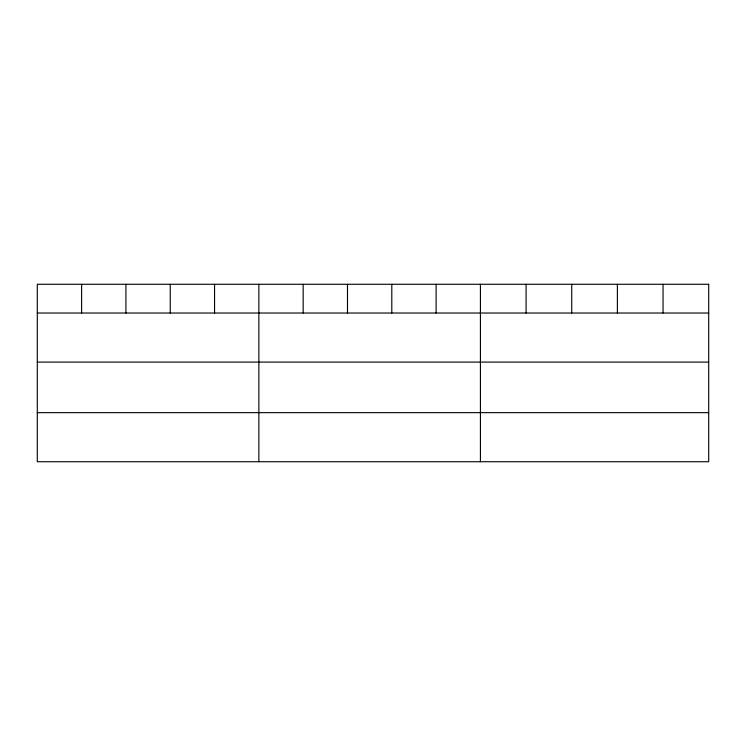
<?xml version="1.0" encoding="UTF-8"?>
<svg xmlns="http://www.w3.org/2000/svg" width="746" height="746" viewBox="0 0 746 746"><rect width="100%" height="100%" fill="white"/><g stroke="black" fill="none" stroke-linecap="round" stroke-linejoin="round"><path stroke-width="1.12" d="M37.3 313.022L708.7 313.022M37.3 362.099L708.7 362.099M37.3 412.659L708.7 412.659M663.045 284.273L663.045 313.022M617.39 284.273L617.39 313.022M571.734 284.273L571.734 313.022M526.079 284.273L526.079 313.022M480.424 284.273L480.424 461.727M436.112 284.273L436.112 313.022M391.799 284.273L391.799 313.022M347.487 284.273L347.487 313.022M303.174 284.273L303.174 313.022M258.862 284.273L258.862 461.727M214.55 284.273L214.55 313.022M170.237 284.273L170.237 313.022M125.925 284.273L125.925 313.022M81.612 284.273L81.612 313.022M708.7 284.273L37.3 284.273L37.3 461.727L708.7 461.727L708.7 284.273"/></g></svg>
